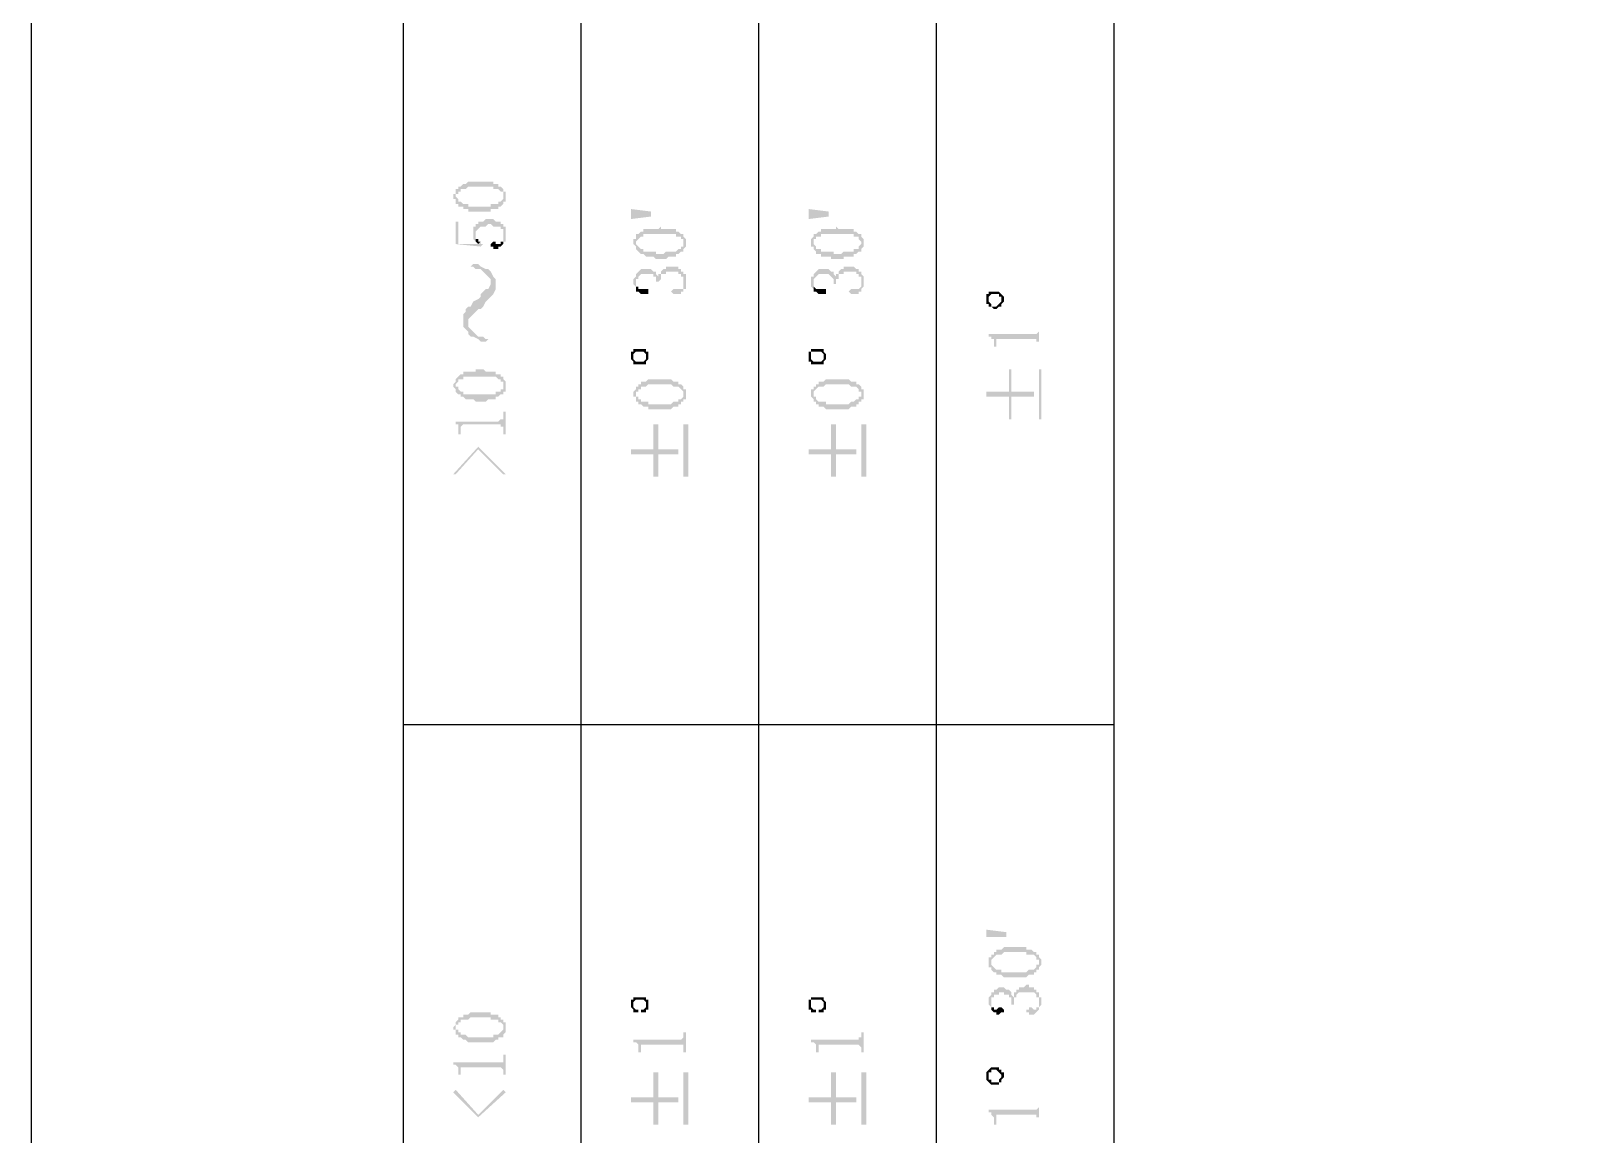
# Model space of a CAD drawing. Header units: millimetres. Extents: x 1233 to 2351, y 1180 to 1535.
# Drawn here: x 1931.4 to 1959.52, y 1474.69 to 1494.6 of the extents above; entities that cross this region are included whole.
import ezdxf

# ---------------------------------------------------------------- set-up
doc = ezdxf.new("R2010")
doc.units = ezdxf.units.MM

msp = doc.modelspace()

# ---------------------------------------------------------------- hatches: boundary and pattern name
at = {"transparency": 33554559}
for points in [[(1939.00725, 1491.61501), (1939.00725, 1491.56988), (1939.05238, 1491.56988), (1939.05238, 1491.52475), (1939.05238, 1491.47962), (1939.05238, 1491.61501), (1939.05238, 1491.66015), (1939.09752, 1491.66015), (1939.09752, 1491.70528), (1939.14265, 1491.70528), (1939.14265, 1491.75041), (1939.23291, 1491.75041), (1939.27805, 1491.79554), (1939.72937, 1491.79554), (1939.72937, 1491.75041), (1939.81963, 1491.75041), (1939.86476, 1491.70528), (1939.9099, 1491.70528), (1939.9099, 1491.66015), (1939.9099, 1491.61501), (1939.9099, 1491.75041), (1939.9099, 1491.75041), (1939.86476, 1491.79554), (1939.81963, 1491.79554), (1939.81963, 1491.84068), (1939.72937, 1491.84068), (1939.72937, 1491.88581), (1939.27805, 1491.88581), (1939.23291, 1491.84068), (1939.18778, 1491.84068), (1939.14265, 1491.79554), (1939.09752, 1491.79554), (1939.09752, 1491.75041), (1939.05238, 1491.75041), (1939.05238, 1491.70528), (1939.05238, 1491.66015), (1939.00725, 1491.66015)], [(1939.05238, 1491.47962), (1939.09752, 1491.47962), (1939.09752, 1491.43449), (1939.18778, 1491.43449), (1939.18778, 1491.38935), (1939.27805, 1491.38935), (1939.27805, 1491.34422), (1939.68424, 1491.34422), (1939.68424, 1491.38935), (1939.81963, 1491.38935), (1939.81963, 1491.43449), (1939.86476, 1491.43449), (1939.9099, 1491.47962), (1939.9099, 1491.52475), (1939.95503, 1491.52475), (1939.95503, 1491.56988), (1939.95503, 1491.61501), (1939.95503, 1491.66015), (1939.95503, 1491.70528), (1939.9099, 1491.70528), (1939.9099, 1491.75041), (1939.9099, 1491.61501), (1939.9099, 1491.56988), (1939.9099, 1491.56988), (1939.86476, 1491.52475), (1939.81963, 1491.52475), (1939.81963, 1491.47962), (1939.68424, 1491.47962), (1939.68424, 1491.43449), (1939.27805, 1491.43449), (1939.27805, 1491.47962), (1939.18778, 1491.47962), (1939.14265, 1491.52475), (1939.09752, 1491.52475), (1939.09752, 1491.56988), (1939.09752, 1491.56988), (1939.05238, 1491.61501), (1939.05238, 1491.61501)], [(1942.21164, 1491.38935), (1942.57269, 1491.34422), (1942.57269, 1491.25396), (1942.21164, 1491.20882)], [(1945.41602, 1491.38935), (1945.77708, 1491.34422), (1945.77708, 1491.25396), (1945.41602, 1491.20882)], [(1939.05238, 1491.16369), (1939.05238, 1490.7575), (1939.50371, 1490.71237), (1939.54884, 1490.7575), (1939.50371, 1490.7575), (1939.50371, 1490.80264), (1939.45857, 1490.7575), (1939.09752, 1490.7575), (1939.09752, 1491.16369)], [(1939.36831, 1490.98316), (1939.36831, 1490.8929), (1939.36831, 1490.84777), (1939.36831, 1490.84777), (1939.41344, 1490.80264), (1939.41344, 1490.93803), (1939.41344, 1490.98316), (1939.41344, 1490.98316), (1939.45857, 1491.0283), (1939.45857, 1491.0283), (1939.50371, 1491.07343), (1939.59397, 1491.07343), (1939.6391, 1491.11856), (1939.68424, 1491.11856), (1939.72937, 1491.07343), (1939.86476, 1491.07343), (1939.86476, 1491.0283), (1939.9099, 1491.0283), (1939.9099, 1490.98316), (1939.9099, 1490.93803), (1939.9099, 1490.80264), (1939.95503, 1490.80264), (1939.95503, 1490.84777), (1939.95503, 1490.93803), (1939.95503, 1490.98316), (1939.95503, 1491.07343), (1939.9099, 1491.07343), (1939.9099, 1491.11856), (1939.86476, 1491.11856), (1939.86476, 1491.16369), (1939.7745, 1491.16369), (1939.72937, 1491.20882), (1939.59397, 1491.20882), (1939.54884, 1491.16369), (1939.45857, 1491.16369), (1939.45857, 1491.11856), (1939.41344, 1491.11856), (1939.41344, 1491.07343), (1939.36831, 1491.07343), (1939.36831, 1491.0283)], [(1942.25677, 1490.7575), (1942.25677, 1490.7575), (1942.3019, 1490.71237), (1942.3019, 1490.66724), (1942.3019, 1490.80264), (1942.3019, 1490.80264), (1942.34703, 1490.84777), (1942.34703, 1490.84777), (1942.39217, 1490.8929), (1942.4373, 1490.8929), (1942.4373, 1490.93803), (1943.02402, 1490.93803), (1943.02402, 1490.8929), (1943.11428, 1490.8929), (1943.11428, 1490.84777), (1943.15941, 1490.84777), (1943.15941, 1490.80264), (1943.15941, 1490.7575), (1943.15941, 1490.93803), (1943.11428, 1490.93803), (1943.06915, 1490.98316), (1943.02402, 1490.98316), (1943.02402, 1491.0283), (1942.75322, 1491.0283), (1942.75322, 1491.07343), (1942.75322, 1491.07343), (1942.70809, 1491.0283), (1942.4373, 1491.0283), (1942.4373, 1490.98316), (1942.39217, 1490.98316), (1942.34703, 1490.93803), (1942.3019, 1490.93803), (1942.3019, 1490.8929), (1942.3019, 1490.84777), (1942.25677, 1490.84777), (1942.25677, 1490.80264)], [(1945.46115, 1490.7575), (1945.46115, 1490.71237), (1945.50629, 1490.71237), (1945.50629, 1490.66724), (1945.50629, 1490.80264), (1945.50629, 1490.84777), (1945.55142, 1490.84777), (1945.55142, 1490.8929), (1945.64168, 1490.8929), (1945.64168, 1490.93803), (1946.2284, 1490.93803), (1946.2284, 1490.8929), (1946.31866, 1490.8929), (1946.31866, 1490.84777), (1946.31866, 1490.84777), (1946.3638, 1490.80264), (1946.3638, 1490.7575), (1946.3638, 1490.93803), (1946.31866, 1490.93803), (1946.27353, 1490.98316), (1946.2284, 1490.98316), (1946.2284, 1491.0283), (1945.95761, 1491.0283), (1945.91248, 1491.07343), (1945.91248, 1491.0283), (1945.64168, 1491.0283), (1945.64168, 1490.98316), (1945.59655, 1490.98316), (1945.55142, 1490.93803), (1945.50629, 1490.93803), (1945.50629, 1490.8929), (1945.50629, 1490.8929), (1945.46115, 1490.84777), (1945.46115, 1490.80264)], [(1939.41344, 1490.80264), (1939.41344, 1490.80264), (1939.45857, 1490.7575), (1939.45857, 1490.7575), (1939.50371, 1490.80264), (1939.45857, 1490.80264), (1939.45857, 1490.84777), (1939.41344, 1490.84777), (1939.41344, 1490.8929), (1939.41344, 1490.93803)], [(1939.68424, 1490.7575), (1939.68424, 1490.71237), (1939.72937, 1490.71237), (1939.72937, 1490.66724), (1939.81963, 1490.66724), (1939.81963, 1490.71237), (1939.86476, 1490.71237), (1939.9099, 1490.7575), (1939.9099, 1490.93803), (1939.9099, 1490.84777), (1939.9099, 1490.80264), (1939.86476, 1490.80264), (1939.86476, 1490.7575), (1939.7745, 1490.7575), (1939.7745, 1490.80264), (1939.72937, 1490.80264)], [(1942.3019, 1490.66724), (1942.34703, 1490.62211), (1942.34703, 1490.62211), (1942.39217, 1490.57697), (1942.4373, 1490.57697), (1942.48243, 1490.53184), (1942.61783, 1490.53184), (1942.66296, 1490.48671), (1942.84349, 1490.48671), (1942.88862, 1490.53184), (1943.02402, 1490.53184), (1943.02402, 1490.57697), (1943.06915, 1490.57697), (1943.11428, 1490.62211), (1943.15941, 1490.62211), (1943.15941, 1490.66724), (1943.15941, 1490.66724), (1943.20454, 1490.71237), (1943.20454, 1490.7575), (1943.20454, 1490.80264), (1943.20454, 1490.84777), (1943.20454, 1490.84777), (1943.15941, 1490.8929), (1943.15941, 1490.7575), (1943.15941, 1490.71237), (1943.11428, 1490.71237), (1943.11428, 1490.66724), (1943.06915, 1490.66724), (1943.02402, 1490.62211), (1942.84349, 1490.62211), (1942.79836, 1490.57697), (1942.66296, 1490.57697), (1942.66296, 1490.62211), (1942.4373, 1490.62211), (1942.4373, 1490.66724), (1942.39217, 1490.66724), (1942.34703, 1490.71237), (1942.34703, 1490.71237), (1942.3019, 1490.7575), (1942.3019, 1490.7575)], [(1945.50629, 1490.66724), (1945.55142, 1490.62211), (1945.55142, 1490.57697), (1945.64168, 1490.57697), (1945.64168, 1490.53184), (1945.82221, 1490.53184), (1945.82221, 1490.48671), (1946.04787, 1490.48671), (1946.04787, 1490.53184), (1946.2284, 1490.53184), (1946.2284, 1490.57697), (1946.27353, 1490.57697), (1946.31866, 1490.62211), (1946.3638, 1490.62211), (1946.3638, 1490.66724), (1946.3638, 1490.66724), (1946.40893, 1490.71237), (1946.40893, 1490.7575), (1946.40893, 1490.80264), (1946.40893, 1490.84777), (1946.40893, 1490.84777), (1946.3638, 1490.8929), (1946.3638, 1490.7575), (1946.3638, 1490.7575), (1946.31866, 1490.71237), (1946.31866, 1490.66724), (1946.2284, 1490.66724), (1946.2284, 1490.62211), (1946.04787, 1490.62211), (1946.00274, 1490.57697), (1945.86734, 1490.57697), (1945.86734, 1490.62211), (1945.64168, 1490.62211), (1945.64168, 1490.66724), (1945.55142, 1490.66724), (1945.55142, 1490.71237), (1945.55142, 1490.71237), (1945.50629, 1490.7575), (1945.50629, 1490.7575)], [(1939.32318, 1490.35131), (1939.36831, 1490.35131), (1939.41344, 1490.30618), (1939.50371, 1490.30618), (1939.54884, 1490.26105), (1939.59397, 1490.21592), (1939.59397, 1490.21592), (1939.6391, 1490.17078), (1939.68424, 1490.12565), (1939.68424, 1489.80973), (1939.68424, 1489.80973), (1939.72937, 1489.85486), (1939.7745, 1489.94512), (1939.7745, 1490.12565), (1939.72937, 1490.17078), (1939.68424, 1490.26105), (1939.68424, 1490.26105), (1939.6391, 1490.30618), (1939.59397, 1490.30618), (1939.50371, 1490.35131), (1939.45857, 1490.39645), (1939.36831, 1490.39645)], [(1942.25677, 1490.08052), (1942.25677, 1490.03539), (1942.25677, 1490.03539), (1942.3019, 1489.99026), (1942.3019, 1489.94512), (1942.3019, 1490.08052), (1942.3019, 1490.12565), (1942.34703, 1490.12565), (1942.34703, 1490.17078), (1942.34703, 1490.17078), (1942.39217, 1490.21592), (1942.61783, 1490.21592), (1942.61783, 1490.17078), (1942.66296, 1490.17078), (1942.66296, 1490.12565), (1942.66296, 1490.08052), (1942.70809, 1490.08052), (1942.70809, 1490.03539), (1942.70809, 1490.08052), (1942.75322, 1490.12565), (1942.75322, 1490.17078), (1942.75322, 1490.21592), (1942.84349, 1490.21592), (1942.84349, 1490.26105), (1943.06915, 1490.26105), (1943.06915, 1490.21592), (1943.11428, 1490.21592), (1943.11428, 1490.17078), (1943.15941, 1490.17078), (1943.15941, 1490.12565), (1943.15941, 1490.08052), (1943.15941, 1490.26105), (1943.11428, 1490.26105), (1943.11428, 1490.30618), (1943.06915, 1490.30618), (1943.06915, 1490.35131), (1942.84349, 1490.35131), (1942.84349, 1490.30618), (1942.79836, 1490.30618), (1942.75322, 1490.26105), (1942.75322, 1490.21592), (1942.70809, 1490.21592), (1942.70809, 1490.17078), (1942.70809, 1490.17078), (1942.66296, 1490.21592), (1942.66296, 1490.26105), (1942.61783, 1490.26105), (1942.57269, 1490.30618), (1942.39217, 1490.30618), (1942.34703, 1490.26105), (1942.34703, 1490.26105), (1942.3019, 1490.21592), (1942.3019, 1490.17078), (1942.3019, 1490.17078), (1942.25677, 1490.12565), (1942.25677, 1490.12565)], [(1942.93375, 1489.89999), (1942.93375, 1489.89999), (1942.97888, 1489.85486), (1943.11428, 1489.85486), (1943.11428, 1489.89999), (1943.15941, 1489.89999), (1943.15941, 1489.94512), (1943.20454, 1489.94512), (1943.20454, 1490.03539), (1943.20454, 1490.08052), (1943.20454, 1490.12565), (1943.20454, 1490.21592), (1943.15941, 1490.21592), (1943.15941, 1490.03539), (1943.15941, 1489.99026), (1943.15941, 1489.94512), (1942.97888, 1489.94512)], [(1945.46115, 1490.08052), (1945.46115, 1490.03539), (1945.46115, 1489.99026), (1945.50629, 1489.94512), (1945.50629, 1490.08052), (1945.50629, 1490.12565), (1945.50629, 1490.12565), (1945.55142, 1490.17078), (1945.55142, 1490.17078), (1945.59655, 1490.21592), (1945.77708, 1490.21592), (1945.82221, 1490.17078), (1945.82221, 1490.17078), (1945.86734, 1490.12565), (1945.86734, 1490.08052), (1945.86734, 1490.03539), (1945.91248, 1490.03539), (1945.91248, 1490.12565), (1945.95761, 1490.12565), (1945.95761, 1490.17078), (1945.95761, 1490.21592), (1946.04787, 1490.21592), (1946.04787, 1490.26105), (1946.27353, 1490.26105), (1946.27353, 1490.21592), (1946.31866, 1490.21592), (1946.31866, 1490.17078), (1946.3638, 1490.17078), (1946.3638, 1490.12565), (1946.3638, 1490.08052), (1946.3638, 1490.26105), (1946.31866, 1490.26105), (1946.31866, 1490.30618), (1946.27353, 1490.30618), (1946.2284, 1490.35131), (1946.04787, 1490.35131), (1946.04787, 1490.30618), (1946.00274, 1490.30618), (1945.95761, 1490.26105), (1945.95761, 1490.21592), (1945.91248, 1490.21592), (1945.91248, 1490.17078), (1945.91248, 1490.17078), (1945.86734, 1490.21592), (1945.86734, 1490.26105), (1945.82221, 1490.26105), (1945.77708, 1490.30618), (1945.59655, 1490.30618), (1945.55142, 1490.26105), (1945.55142, 1490.26105), (1945.50629, 1490.21592), (1945.50629, 1490.17078), (1945.46115, 1490.17078), (1945.46115, 1490.12565), (1945.46115, 1490.12565)], [(1946.13814, 1489.89999), (1946.13814, 1489.89999), (1946.18327, 1489.85486), (1946.31866, 1489.85486), (1946.31866, 1489.89999), (1946.3638, 1489.89999), (1946.3638, 1489.94512), (1946.3638, 1489.94512), (1946.40893, 1489.99026), (1946.40893, 1490.03539), (1946.40893, 1490.08052), (1946.40893, 1490.12565), (1946.40893, 1490.17078), (1946.3638, 1490.21592), (1946.3638, 1490.03539), (1946.3638, 1489.99026), (1946.3638, 1489.99026), (1946.31866, 1489.94512), (1946.18327, 1489.94512)], [(1939.18778, 1489.35841), (1939.18778, 1489.26814), (1939.23291, 1489.22301), (1939.27805, 1489.17788), (1939.27805, 1489.40354), (1939.32318, 1489.44867), (1939.36831, 1489.4938), (1939.41344, 1489.53893), (1939.45857, 1489.58407), (1939.50371, 1489.58407), (1939.54884, 1489.6292), (1939.59397, 1489.71946), (1939.59397, 1489.71946), (1939.6391, 1489.7646), (1939.68424, 1489.80973), (1939.68424, 1490.08052), (1939.68424, 1490.03539), (1939.6391, 1489.94512), (1939.59397, 1489.94512), (1939.54884, 1489.89999), (1939.50371, 1489.85486), (1939.50371, 1489.80973), (1939.45857, 1489.7646), (1939.36831, 1489.71946), (1939.36831, 1489.71946), (1939.32318, 1489.6292), (1939.27805, 1489.6292), (1939.23291, 1489.58407), (1939.23291, 1489.53893), (1939.18778, 1489.4938), (1939.18778, 1489.44867)], [(1942.3019, 1489.94512), (1942.3019, 1489.89999), (1942.34703, 1489.89999), (1942.39217, 1489.85486), (1942.52756, 1489.85486), (1942.52756, 1489.89999), (1942.52756, 1489.94512), (1942.34703, 1489.94512), (1942.34703, 1489.99026), (1942.3019, 1489.99026), (1942.3019, 1490.08052)], [(1945.50629, 1489.94512), (1945.50629, 1489.89999), (1945.55142, 1489.89999), (1945.59655, 1489.85486), (1945.73195, 1489.85486), (1945.73195, 1489.89999), (1945.73195, 1489.94512), (1945.55142, 1489.94512), (1945.50629, 1489.99026), (1945.50629, 1490.08052)], [(1948.62041, 1489.7646), (1948.62041, 1489.71946), (1948.62041, 1489.67433), (1948.66554, 1489.67433), (1948.66554, 1489.7646), (1948.66554, 1489.80973), (1948.66554, 1489.80973), (1948.71067, 1489.85486), (1948.84607, 1489.85486), (1948.84607, 1489.80973), (1948.8912, 1489.80973), (1948.8912, 1489.6292), (1948.8912, 1489.67433), (1948.8912, 1489.67433), (1948.93633, 1489.71946), (1948.93633, 1489.7646), (1948.93633, 1489.80973), (1948.8912, 1489.85486), (1948.8912, 1489.85486), (1948.84607, 1489.89999), (1948.66554, 1489.89999), (1948.66554, 1489.85486), (1948.62041, 1489.85486), (1948.62041, 1489.80973), (1948.62041, 1489.80973)], [(1948.66554, 1489.67433), (1948.66554, 1489.6292), (1948.71067, 1489.6292), (1948.7558, 1489.58407), (1948.80093, 1489.58407), (1948.84607, 1489.6292), (1948.8912, 1489.6292), (1948.8912, 1489.7646), (1948.8912, 1489.71946), (1948.8912, 1489.71946), (1948.84607, 1489.67433), (1948.84607, 1489.67433), (1948.80093, 1489.6292), (1948.71067, 1489.6292), (1948.71067, 1489.67433), (1948.71067, 1489.67433), (1948.66554, 1489.71946), (1948.66554, 1489.7646), (1948.66554, 1489.7646)], [(1939.27805, 1489.17788), (1939.27805, 1489.13274), (1939.32318, 1489.08761), (1939.36831, 1489.08761), (1939.45857, 1489.04248), (1939.50371, 1488.99735), (1939.59397, 1488.99735), (1939.6391, 1489.04248), (1939.59397, 1489.04248), (1939.54884, 1489.08761), (1939.45857, 1489.08761), (1939.41344, 1489.13274), (1939.36831, 1489.17788), (1939.36831, 1489.17788), (1939.32318, 1489.22301), (1939.27805, 1489.26814), (1939.27805, 1489.31327)], [(1948.66554, 1489.13274), (1948.66554, 1489.08761), (1948.71067, 1489.08761), (1948.71067, 1489.04248), (1948.7558, 1489.04248), (1948.7558, 1488.95222), (1948.7558, 1488.90708), (1948.80093, 1488.90708), (1948.80093, 1488.99735), (1948.80093, 1489.04248), (1949.52305, 1489.04248), (1949.52305, 1488.99735), (1949.56818, 1488.99735), (1949.56818, 1488.95222), (1949.56818, 1488.90708), (1949.56818, 1489.26814), (1949.56818, 1489.22301), (1949.56818, 1489.17788), (1949.52305, 1489.13274), (1949.47792, 1489.13274)], [(1942.21164, 1488.72656), (1942.21164, 1488.68142), (1942.21164, 1488.68142), (1942.25677, 1488.63629), (1942.25677, 1488.77169), (1942.25677, 1488.77169), (1942.3019, 1488.81682), (1942.4373, 1488.81682), (1942.48243, 1488.77169), (1942.48243, 1488.63629), (1942.48243, 1488.63629), (1942.52756, 1488.68142), (1942.52756, 1488.72656), (1942.52756, 1488.77169), (1942.52756, 1488.81682), (1942.48243, 1488.81682), (1942.48243, 1488.86195), (1942.25677, 1488.86195), (1942.25677, 1488.81682), (1942.21164, 1488.81682), (1942.21164, 1488.77169), (1942.21164, 1488.77169)], [(1945.41602, 1488.72656), (1945.41602, 1488.68142), (1945.41602, 1488.63629), (1945.46115, 1488.63629), (1945.46115, 1488.77169), (1945.46115, 1488.81682), (1945.64168, 1488.81682), (1945.68681, 1488.77169), (1945.68681, 1488.63629), (1945.68681, 1488.63629), (1945.73195, 1488.68142), (1945.73195, 1488.72656), (1945.73195, 1488.77169), (1945.73195, 1488.77169), (1945.68681, 1488.81682), (1945.68681, 1488.86195), (1945.46115, 1488.86195), (1945.46115, 1488.81682), (1945.41602, 1488.81682), (1945.41602, 1488.77169), (1945.41602, 1488.77169)], [(1939.00725, 1488.2301), (1939.00725, 1488.18497), (1939.00725, 1488.18497), (1939.05238, 1488.13984), (1939.05238, 1488.0947), (1939.05238, 1488.2301), (1939.05238, 1488.2301), (1939.09752, 1488.27523), (1939.09752, 1488.32037), (1939.18778, 1488.32037), (1939.18778, 1488.3655), (1939.7745, 1488.3655), (1939.81963, 1488.32037), (1939.86476, 1488.32037), (1939.86476, 1488.27523), (1939.9099, 1488.27523), (1939.9099, 1488.2301), (1939.9099, 1488.3655), (1939.86476, 1488.3655), (1939.86476, 1488.41063), (1939.7745, 1488.41063), (1939.7745, 1488.45576), (1939.59397, 1488.45576), (1939.54884, 1488.50089), (1939.41344, 1488.50089), (1939.41344, 1488.45576), (1939.18778, 1488.45576), (1939.18778, 1488.41063), (1939.14265, 1488.41063), (1939.09752, 1488.3655), (1939.09752, 1488.3655), (1939.05238, 1488.32037), (1939.05238, 1488.27523), (1939.05238, 1488.27523)], [(1942.25677, 1488.63629), (1942.25677, 1488.59116), (1942.48243, 1488.59116), (1942.48243, 1488.72656), (1942.48243, 1488.68142), (1942.48243, 1488.68142), (1942.4373, 1488.63629), (1942.3019, 1488.63629), (1942.25677, 1488.68142), (1942.25677, 1488.72656), (1942.25677, 1488.72656)], [(1945.46115, 1488.63629), (1945.46115, 1488.59116), (1945.68681, 1488.59116), (1945.68681, 1488.72656), (1945.68681, 1488.68142), (1945.68681, 1488.68142), (1945.64168, 1488.63629), (1945.50629, 1488.63629), (1945.46115, 1488.68142), (1945.46115, 1488.72656), (1945.46115, 1488.72656)], [(1948.62041, 1488.0947), (1948.62041, 1488.00444), (1949.0266, 1488.00444), (1949.0266, 1487.59825), (1949.07173, 1487.59825), (1949.07173, 1488.00444), (1949.47792, 1488.00444), (1949.47792, 1488.0947), (1949.07173, 1488.0947), (1949.07173, 1488.50089), (1949.0266, 1488.50089), (1949.0266, 1488.0947)], [(1949.61331, 1487.59825), (1949.61331, 1488.50089), (1949.56818, 1488.50089), (1949.56818, 1487.59825)], [(1939.05238, 1488.0947), (1939.09752, 1488.04957), (1939.14265, 1488.04957), (1939.14265, 1488.00444), (1939.18778, 1488.00444), (1939.23291, 1487.95931), (1939.36831, 1487.95931), (1939.41344, 1487.91418), (1939.59397, 1487.91418), (1939.6391, 1487.95931), (1939.7745, 1487.95931), (1939.7745, 1488.00444), (1939.81963, 1488.00444), (1939.86476, 1488.04957), (1939.9099, 1488.04957), (1939.9099, 1488.0947), (1939.95503, 1488.0947), (1939.95503, 1488.13984), (1939.95503, 1488.2301), (1939.95503, 1488.27523), (1939.95503, 1488.27523), (1939.9099, 1488.32037), (1939.9099, 1488.18497), (1939.9099, 1488.13984), (1939.86476, 1488.13984), (1939.86476, 1488.0947), (1939.7745, 1488.0947), (1939.7745, 1488.04957), (1939.18778, 1488.04957), (1939.18778, 1488.0947), (1939.14265, 1488.0947), (1939.09752, 1488.13984), (1939.09752, 1488.18497), (1939.05238, 1488.18497), (1939.05238, 1488.2301)], [(1942.25677, 1488.04957), (1942.25677, 1488.00444), (1942.3019, 1488.00444), (1942.3019, 1487.95931), (1942.3019, 1487.91418), (1942.3019, 1488.04957), (1942.3019, 1488.0947), (1942.34703, 1488.0947), (1942.34703, 1488.13984), (1942.39217, 1488.13984), (1942.39217, 1488.18497), (1942.48243, 1488.18497), (1942.52756, 1488.2301), (1942.93375, 1488.2301), (1942.97888, 1488.18497), (1943.06915, 1488.18497), (1943.11428, 1488.13984), (1943.11428, 1488.13984), (1943.15941, 1488.0947), (1943.15941, 1488.04957), (1943.15941, 1488.18497), (1943.15941, 1488.18497), (1943.11428, 1488.2301), (1943.06915, 1488.2301), (1943.06915, 1488.27523), (1942.97888, 1488.27523), (1942.93375, 1488.32037), (1942.52756, 1488.32037), (1942.48243, 1488.27523), (1942.39217, 1488.27523), (1942.39217, 1488.2301), (1942.34703, 1488.2301), (1942.34703, 1488.18497), (1942.3019, 1488.18497), (1942.3019, 1488.13984), (1942.3019, 1488.13984), (1942.25677, 1488.0947), (1942.25677, 1488.0947)], [(1945.46115, 1488.04957), (1945.46115, 1488.00444), (1945.46115, 1488.00444), (1945.50629, 1487.95931), (1945.50629, 1487.91418), (1945.50629, 1488.04957), (1945.50629, 1488.0947), (1945.50629, 1488.0947), (1945.55142, 1488.13984), (1945.55142, 1488.13984), (1945.59655, 1488.18497), (1945.68681, 1488.18497), (1945.73195, 1488.2301), (1946.13814, 1488.2301), (1946.18327, 1488.18497), (1946.27353, 1488.18497), (1946.31866, 1488.13984), (1946.31866, 1488.0947), (1946.3638, 1488.0947), (1946.3638, 1488.04957), (1946.3638, 1488.18497), (1946.3638, 1488.18497), (1946.31866, 1488.2301), (1946.27353, 1488.2301), (1946.27353, 1488.27523), (1946.18327, 1488.27523), (1946.13814, 1488.32037), (1945.73195, 1488.32037), (1945.68681, 1488.27523), (1945.59655, 1488.27523), (1945.59655, 1488.2301), (1945.55142, 1488.2301), (1945.55142, 1488.18497), (1945.50629, 1488.18497), (1945.50629, 1488.13984), (1945.46115, 1488.13984), (1945.46115, 1488.0947), (1945.46115, 1488.0947)], [(1942.3019, 1487.91418), (1942.34703, 1487.91418), (1942.34703, 1487.86904), (1942.39217, 1487.86904), (1942.4373, 1487.82391), (1942.52756, 1487.82391), (1942.52756, 1487.77878), (1942.93375, 1487.77878), (1942.97888, 1487.82391), (1943.06915, 1487.82391), (1943.06915, 1487.86904), (1943.11428, 1487.86904), (1943.11428, 1487.91418), (1943.15941, 1487.91418), (1943.15941, 1487.95931), (1943.20454, 1487.95931), (1943.20454, 1488.00444), (1943.20454, 1488.04957), (1943.20454, 1488.0947), (1943.20454, 1488.13984), (1943.15941, 1488.13984), (1943.15941, 1488.18497), (1943.15941, 1488.04957), (1943.15941, 1488.00444), (1943.15941, 1488.00444), (1943.11428, 1487.95931), (1943.06915, 1487.95931), (1943.06915, 1487.91418), (1942.97888, 1487.91418), (1942.93375, 1487.86904), (1942.52756, 1487.86904), (1942.52756, 1487.91418), (1942.39217, 1487.91418), (1942.39217, 1487.95931), (1942.34703, 1487.95931), (1942.34703, 1488.00444), (1942.3019, 1488.00444), (1942.3019, 1488.04957), (1942.3019, 1488.04957)], [(1945.50629, 1487.91418), (1945.55142, 1487.91418), (1945.55142, 1487.86904), (1945.59655, 1487.86904), (1945.59655, 1487.82391), (1945.68681, 1487.82391), (1945.73195, 1487.77878), (1946.13814, 1487.77878), (1946.18327, 1487.82391), (1946.27353, 1487.82391), (1946.27353, 1487.86904), (1946.31866, 1487.86904), (1946.31866, 1487.91418), (1946.3638, 1487.91418), (1946.3638, 1487.95931), (1946.40893, 1487.95931), (1946.40893, 1488.00444), (1946.40893, 1488.04957), (1946.40893, 1488.0947), (1946.40893, 1488.13984), (1946.3638, 1488.13984), (1946.3638, 1488.18497), (1946.3638, 1488.04957), (1946.3638, 1488.00444), (1946.31866, 1488.00444), (1946.31866, 1487.95931), (1946.27353, 1487.95931), (1946.2284, 1487.91418), (1946.18327, 1487.91418), (1946.13814, 1487.86904), (1945.73195, 1487.86904), (1945.73195, 1487.91418), (1945.59655, 1487.91418), (1945.55142, 1487.95931), (1945.55142, 1488.00444), (1945.50629, 1488.00444), (1945.50629, 1488.04957), (1945.50629, 1488.04957)], [(1939.00725, 1487.55312), (1939.05238, 1487.55312), (1939.05238, 1487.50799), (1939.09752, 1487.50799), (1939.09752, 1487.46285), (1939.09752, 1487.32746), (1939.14265, 1487.32746), (1939.14265, 1487.46285), (1939.14265, 1487.46285), (1939.18778, 1487.50799), (1939.86476, 1487.50799), (1939.86476, 1487.46285), (1939.9099, 1487.46285), (1939.9099, 1487.32746), (1939.95503, 1487.32746), (1939.95503, 1487.73365), (1939.9099, 1487.73365), (1939.9099, 1487.64338), (1939.9099, 1487.59825), (1939.86476, 1487.59825), (1939.81963, 1487.55312)], [(1942.21164, 1487.05666), (1942.21164, 1486.9664), (1942.61783, 1486.9664), (1942.61783, 1486.56021), (1942.70809, 1486.56021), (1942.70809, 1486.9664), (1943.06915, 1486.9664), (1943.06915, 1487.05666), (1942.70809, 1487.05666), (1942.70809, 1487.50799), (1942.61783, 1487.50799), (1942.61783, 1487.05666)], [(1943.24968, 1486.56021), (1943.24968, 1487.50799), (1943.15941, 1487.50799), (1943.15941, 1486.56021)], [(1945.41602, 1487.05666), (1945.41602, 1486.9664), (1945.82221, 1486.9664), (1945.82221, 1486.56021), (1945.91248, 1486.56021), (1945.91248, 1486.9664), (1946.27353, 1486.9664), (1946.27353, 1487.05666), (1945.91248, 1487.05666), (1945.91248, 1487.50799), (1945.82221, 1487.50799), (1945.82221, 1487.05666)], [(1946.45406, 1486.56021), (1946.45406, 1487.50799), (1946.3638, 1487.50799), (1946.3638, 1486.56021)], [(1939.00725, 1486.60534), (1939.05238, 1486.60534), (1939.45857, 1487.05666), (1939.9099, 1486.60534), (1939.95503, 1486.60534), (1939.45857, 1487.1018)], [(1948.62041, 1478.39129), (1948.98146, 1478.34616), (1948.98146, 1478.25589), (1948.62041, 1478.25589)], [(1948.66554, 1477.80457), (1948.66554, 1477.75944), (1948.66554, 1477.71431), (1948.71067, 1477.71431), (1948.71067, 1477.66917), (1948.71067, 1477.80457), (1948.71067, 1477.8497), (1948.71067, 1477.8497), (1948.7558, 1477.89483), (1948.7558, 1477.89483), (1948.80093, 1477.93997), (1948.8912, 1477.93997), (1948.93633, 1477.9851), (1949.34252, 1477.9851), (1949.34252, 1477.93997), (1949.47792, 1477.93997), (1949.52305, 1477.89483), (1949.52305, 1477.8497), (1949.56818, 1477.8497), (1949.56818, 1477.80457), (1949.56818, 1477.93997), (1949.52305, 1477.93997), (1949.52305, 1477.9851), (1949.47792, 1477.9851), (1949.43278, 1478.03023), (1949.34252, 1478.03023), (1949.34252, 1478.07536), (1948.93633, 1478.07536), (1948.8912, 1478.03023), (1948.80093, 1478.03023), (1948.80093, 1477.9851), (1948.7558, 1477.9851), (1948.7558, 1477.93997), (1948.71067, 1477.93997), (1948.71067, 1477.89483), (1948.66554, 1477.89483), (1948.66554, 1477.8497), (1948.66554, 1477.8497)], [(1948.71067, 1477.66917), (1948.71067, 1477.66917), (1948.7558, 1477.62404), (1948.80093, 1477.62404), (1948.80093, 1477.57891), (1948.8912, 1477.57891), (1948.93633, 1477.53378), (1949.34252, 1477.53378), (1949.38765, 1477.57891), (1949.47792, 1477.57891), (1949.47792, 1477.62404), (1949.52305, 1477.62404), (1949.52305, 1477.66917), (1949.56818, 1477.66917), (1949.56818, 1477.71431), (1949.56818, 1477.71431), (1949.61331, 1477.75944), (1949.61331, 1477.80457), (1949.61331, 1477.8497), (1949.61331, 1477.8497), (1949.56818, 1477.89483), (1949.56818, 1477.93997), (1949.56818, 1477.80457), (1949.56818, 1477.75944), (1949.52305, 1477.75944), (1949.52305, 1477.71431), (1949.52305, 1477.71431), (1949.47792, 1477.66917), (1949.38765, 1477.66917), (1949.34252, 1477.62404), (1948.8912, 1477.62404), (1948.8912, 1477.66917), (1948.80093, 1477.66917), (1948.7558, 1477.71431), (1948.7558, 1477.71431), (1948.71067, 1477.75944), (1948.71067, 1477.80457), (1948.71067, 1477.80457)], [(1948.66554, 1477.12759), (1948.66554, 1477.08245), (1948.66554, 1477.03732), (1948.66554, 1477.03732), (1948.71067, 1476.99219), (1948.71067, 1477.08245), (1948.71067, 1477.12759), (1948.71067, 1477.17272), (1948.7558, 1477.17272), (1948.7558, 1477.21785), (1948.84607, 1477.21785), (1948.84607, 1477.26298), (1948.93633, 1477.26298), (1948.93633, 1477.21785), (1949.0266, 1477.21785), (1949.0266, 1477.17272), (1949.07173, 1477.17272), (1949.07173, 1477.08245), (1949.07173, 1477.03732), (1949.11686, 1477.03732), (1949.11686, 1477.08245), (1949.11686, 1477.17272), (1949.16199, 1477.17272), (1949.16199, 1477.21785), (1949.16199, 1477.21785), (1949.20712, 1477.26298), (1949.47792, 1477.26298), (1949.52305, 1477.21785), (1949.52305, 1477.17272), (1949.56818, 1477.17272), (1949.56818, 1477.12759), (1949.56818, 1477.08245), (1949.56818, 1477.26298), (1949.52305, 1477.26298), (1949.52305, 1477.30812), (1949.47792, 1477.30812), (1949.47792, 1477.35325), (1949.38765, 1477.35325), (1949.38765, 1477.39838), (1949.34252, 1477.39838), (1949.29739, 1477.35325), (1949.20712, 1477.35325), (1949.20712, 1477.30812), (1949.16199, 1477.30812), (1949.16199, 1477.26298), (1949.11686, 1477.26298), (1949.11686, 1477.21785), (1949.11686, 1477.17272), (1949.07173, 1477.21785), (1949.07173, 1477.26298), (1949.07173, 1477.26298), (1949.0266, 1477.30812), (1948.98146, 1477.30812), (1948.93633, 1477.35325), (1948.84607, 1477.35325), (1948.80093, 1477.30812), (1948.7558, 1477.30812), (1948.7558, 1477.26298), (1948.71067, 1477.26298), (1948.71067, 1477.21785), (1948.71067, 1477.21785), (1948.66554, 1477.17272)], [(1949.34252, 1476.90193), (1949.38765, 1476.90193), (1949.38765, 1476.85679), (1949.47792, 1476.85679), (1949.52305, 1476.90193), (1949.52305, 1476.90193), (1949.56818, 1476.94706), (1949.56818, 1476.99219), (1949.56818, 1476.99219), (1949.61331, 1477.03732), (1949.61331, 1477.08245), (1949.61331, 1477.12759), (1949.61331, 1477.17272), (1949.56818, 1477.17272), (1949.56818, 1477.26298), (1949.56818, 1477.08245), (1949.56818, 1477.03732), (1949.56818, 1476.99219), (1949.52305, 1476.99219), (1949.52305, 1476.94706), (1949.47792, 1476.94706), (1949.43278, 1476.99219), (1949.38765, 1476.99219), (1949.38765, 1476.94706), (1949.34252, 1476.94706)], [(1942.21164, 1477.03732), (1942.21164, 1476.99219), (1942.21164, 1476.99219), (1942.25677, 1476.94706), (1942.25677, 1477.08245), (1942.25677, 1477.08245), (1942.3019, 1477.12759), (1942.4373, 1477.12759), (1942.48243, 1477.08245), (1942.48243, 1476.94706), (1942.52756, 1476.94706), (1942.52756, 1477.03732), (1942.52756, 1477.08245), (1942.52756, 1477.12759), (1942.48243, 1477.12759), (1942.48243, 1477.17272), (1942.25677, 1477.17272), (1942.25677, 1477.12759), (1942.21164, 1477.12759), (1942.21164, 1477.08245), (1942.21164, 1477.08245)], [(1942.25677, 1476.94706), (1942.25677, 1476.90193), (1942.48243, 1476.90193), (1942.48243, 1477.03732), (1942.48243, 1476.99219), (1942.48243, 1476.99219), (1942.4373, 1476.94706), (1942.39217, 1476.94706), (1942.39217, 1476.90193), (1942.34703, 1476.90193), (1942.34703, 1476.94706), (1942.3019, 1476.94706), (1942.25677, 1476.99219), (1942.25677, 1477.03732), (1942.25677, 1477.03732)], [(1945.41602, 1477.03732), (1945.41602, 1476.99219), (1945.41602, 1476.94706), (1945.46115, 1476.94706), (1945.46115, 1477.08245), (1945.46115, 1477.12759), (1945.64168, 1477.12759), (1945.68681, 1477.08245), (1945.68681, 1476.94706), (1945.73195, 1476.94706), (1945.73195, 1477.03732), (1945.73195, 1477.08245), (1945.73195, 1477.08245), (1945.68681, 1477.12759), (1945.68681, 1477.17272), (1945.46115, 1477.17272), (1945.46115, 1477.12759), (1945.41602, 1477.12759), (1945.41602, 1477.08245), (1945.41602, 1477.08245)], [(1945.46115, 1476.94706), (1945.46115, 1476.90193), (1945.68681, 1476.90193), (1945.68681, 1477.03732), (1945.68681, 1476.99219), (1945.68681, 1476.99219), (1945.64168, 1476.94706), (1945.59655, 1476.94706), (1945.59655, 1476.90193), (1945.55142, 1476.90193), (1945.55142, 1476.94706), (1945.50629, 1476.94706), (1945.46115, 1476.99219), (1945.46115, 1477.03732), (1945.46115, 1477.03732)], [(1948.71067, 1476.99219), (1948.71067, 1476.94706), (1948.71067, 1476.94706), (1948.7558, 1476.90193), (1948.80093, 1476.90193), (1948.80093, 1476.85679), (1948.84607, 1476.85679), (1948.8912, 1476.90193), (1948.93633, 1476.90193), (1948.93633, 1476.94706), (1948.93633, 1476.94706), (1948.8912, 1476.99219), (1948.84607, 1476.99219), (1948.80093, 1476.94706), (1948.7558, 1476.94706), (1948.7558, 1476.99219), (1948.71067, 1476.99219), (1948.71067, 1477.03732), (1948.71067, 1477.08245)], [(1939.00725, 1476.63113), (1939.00725, 1476.586), (1939.05238, 1476.586), (1939.05238, 1476.54087), (1939.05238, 1476.49574), (1939.05238, 1476.63113), (1939.05238, 1476.67627), (1939.09752, 1476.67627), (1939.09752, 1476.7214), (1939.14265, 1476.7214), (1939.14265, 1476.76653), (1939.27805, 1476.76653), (1939.32318, 1476.81166), (1939.68424, 1476.81166), (1939.68424, 1476.76653), (1939.81963, 1476.76653), (1939.81963, 1476.7214), (1939.86476, 1476.7214), (1939.9099, 1476.67627), (1939.9099, 1476.63113), (1939.9099, 1476.76653), (1939.86476, 1476.76653), (1939.86476, 1476.81166), (1939.81963, 1476.81166), (1939.81963, 1476.85679), (1939.68424, 1476.85679), (1939.68424, 1476.90193), (1939.32318, 1476.90193), (1939.27805, 1476.85679), (1939.18778, 1476.85679), (1939.18778, 1476.81166), (1939.09752, 1476.81166), (1939.09752, 1476.76653), (1939.09752, 1476.76653), (1939.05238, 1476.7214), (1939.05238, 1476.67627), (1939.05238, 1476.67627)], [(1939.05238, 1476.49574), (1939.09752, 1476.49574), (1939.09752, 1476.4506), (1939.14265, 1476.4506), (1939.18778, 1476.40547), (1939.23291, 1476.40547), (1939.27805, 1476.36034), (1939.72937, 1476.36034), (1939.7745, 1476.40547), (1939.81963, 1476.40547), (1939.81963, 1476.4506), (1939.9099, 1476.4506), (1939.9099, 1476.49574), (1939.9099, 1476.49574), (1939.95503, 1476.54087), (1939.95503, 1476.586), (1939.95503, 1476.63113), (1939.95503, 1476.67627), (1939.95503, 1476.7214), (1939.9099, 1476.7214), (1939.9099, 1476.76653), (1939.9099, 1476.586), (1939.9099, 1476.586), (1939.86476, 1476.54087), (1939.86476, 1476.54087), (1939.81963, 1476.49574), (1939.72937, 1476.49574), (1939.72937, 1476.4506), (1939.27805, 1476.4506), (1939.23291, 1476.49574), (1939.14265, 1476.49574), (1939.14265, 1476.54087), (1939.09752, 1476.54087), (1939.09752, 1476.586), (1939.05238, 1476.586), (1939.05238, 1476.63113)], [(1942.25677, 1476.40547), (1942.25677, 1476.36034), (1942.3019, 1476.36034), (1942.34703, 1476.31521), (1942.34703, 1476.27008), (1942.34703, 1476.17981), (1942.39217, 1476.17981), (1942.39217, 1476.27008), (1942.39217, 1476.31521), (1943.15941, 1476.31521), (1943.15941, 1476.27008), (1943.15941, 1476.17981), (1943.20454, 1476.17981), (1943.20454, 1476.54087), (1943.15941, 1476.54087), (1943.15941, 1476.49574), (1943.15941, 1476.4506), (1943.15941, 1476.4506), (1943.11428, 1476.40547), (1943.06915, 1476.40547)], [(1945.46115, 1476.40547), (1945.46115, 1476.36034), (1945.50629, 1476.36034), (1945.55142, 1476.31521), (1945.55142, 1476.27008), (1945.55142, 1476.17981), (1945.59655, 1476.17981), (1945.59655, 1476.27008), (1945.59655, 1476.31521), (1946.31866, 1476.31521), (1946.3638, 1476.27008), (1946.3638, 1476.17981), (1946.40893, 1476.17981), (1946.40893, 1476.54087), (1946.3638, 1476.54087), (1946.3638, 1476.49574), (1946.3638, 1476.4506), (1946.31866, 1476.4506), (1946.31866, 1476.40547), (1946.27353, 1476.40547)], [(1939.00725, 1475.99928), (1939.00725, 1475.95415), (1939.05238, 1475.95415), (1939.09752, 1475.90902), (1939.09752, 1475.81875), (1939.09752, 1475.77362), (1939.14265, 1475.77362), (1939.14265, 1475.86389), (1939.14265, 1475.90902), (1939.86476, 1475.90902), (1939.9099, 1475.86389), (1939.9099, 1475.81875), (1939.9099, 1475.77362), (1939.95503, 1475.77362), (1939.95503, 1476.13468), (1939.9099, 1476.13468), (1939.9099, 1476.04441), (1939.9099, 1475.99928), (1939.81963, 1475.99928)], [(1948.62041, 1475.77362), (1948.62041, 1475.72849), (1948.62041, 1475.68336), (1948.62041, 1475.68336), (1948.66554, 1475.63823), (1948.66554, 1475.81875), (1948.71067, 1475.81875), (1948.71067, 1475.86389), (1948.80093, 1475.86389), (1948.84607, 1475.81875), (1948.84607, 1475.81875), (1948.8912, 1475.77362), (1948.8912, 1475.63823), (1948.8912, 1475.68336), (1948.8912, 1475.68336), (1948.93633, 1475.72849), (1948.93633, 1475.77362), (1948.93633, 1475.81875), (1948.8912, 1475.81875), (1948.8912, 1475.86389), (1948.84607, 1475.86389), (1948.84607, 1475.90902), (1948.71067, 1475.90902), (1948.66554, 1475.86389), (1948.66554, 1475.86389), (1948.62041, 1475.81875)], [(1942.21164, 1475.36743), (1942.21164, 1475.27717), (1942.61783, 1475.27717), (1942.61783, 1474.87098), (1942.70809, 1474.87098), (1942.70809, 1475.27717), (1943.06915, 1475.27717), (1943.06915, 1475.36743), (1942.70809, 1475.36743), (1942.70809, 1475.81875), (1942.61783, 1475.81875), (1942.61783, 1475.36743)], [(1943.24968, 1474.87098), (1943.24968, 1475.81875), (1943.15941, 1475.81875), (1943.15941, 1474.87098)], [(1945.41602, 1475.36743), (1945.41602, 1475.27717), (1945.82221, 1475.27717), (1945.82221, 1474.87098), (1945.91248, 1474.87098), (1945.91248, 1475.27717), (1946.27353, 1475.27717), (1946.27353, 1475.36743), (1945.91248, 1475.36743), (1945.91248, 1475.81875), (1945.82221, 1475.81875), (1945.82221, 1475.36743)], [(1946.45406, 1474.87098), (1946.45406, 1475.81875), (1946.3638, 1475.81875), (1946.3638, 1474.87098)], [(1948.66554, 1475.63823), (1948.66554, 1475.63823), (1948.71067, 1475.59309), (1948.84607, 1475.59309), (1948.84607, 1475.63823), (1948.8912, 1475.63823), (1948.8912, 1475.77362), (1948.8912, 1475.72849), (1948.8912, 1475.72849), (1948.84607, 1475.68336), (1948.84607, 1475.63823), (1948.71067, 1475.63823), (1948.71067, 1475.68336), (1948.66554, 1475.68336), (1948.66554, 1475.72849), (1948.66554, 1475.72849)], [(1939.00725, 1475.4577), (1939.45857, 1475.00637), (1939.95503, 1475.4577), (1939.9099, 1475.50283), (1939.45857, 1475.05151), (1939.05238, 1475.50283)], [(1948.66554, 1475.14177), (1948.66554, 1475.09664), (1948.71067, 1475.09664), (1948.71067, 1475.05151), (1948.71067, 1475.05151), (1948.7558, 1475.00637), (1948.7558, 1474.87098), (1948.80093, 1474.87098), (1948.80093, 1475.00637), (1948.80093, 1475.05151), (1949.52305, 1475.05151), (1949.52305, 1475.00637), (1949.56818, 1475.00637), (1949.56818, 1474.87098), (1949.56818, 1475.27717), (1949.56818, 1475.1869), (1949.56818, 1475.1869), (1949.52305, 1475.14177), (1949.47792, 1475.14177)]]:
    msp.add_hatch(color=256, dxfattribs=at).paths.add_polyline_path(points)

# ---------------------------------------------------------------- linework, layer by layer
msp.add_line((1938.10453, 1528.92707), (1938.10453, 1242.18613))
msp.add_lwpolyline([(2351.39807, 1237.92707), (2351.39807, 1534.92707), (1931.39807, 1534.92707), (1931.39807, 1237.92707)], close=True)
for points in [[(1941.30899, 1528.92707), (1941.30899, 1455.01282)], [(1944.51338, 1528.92707), (1944.51338, 1455.01282)], [(1947.71776, 1528.92707), (1947.71776, 1455.01282)], [(1950.92215, 1528.92707), (1950.92215, 1242.18613)], [(1938.10461, 1482.09213), (1950.92215, 1482.09213)]]:
    msp.add_lwpolyline(points)

doc.saveas('drawing.dxf')
